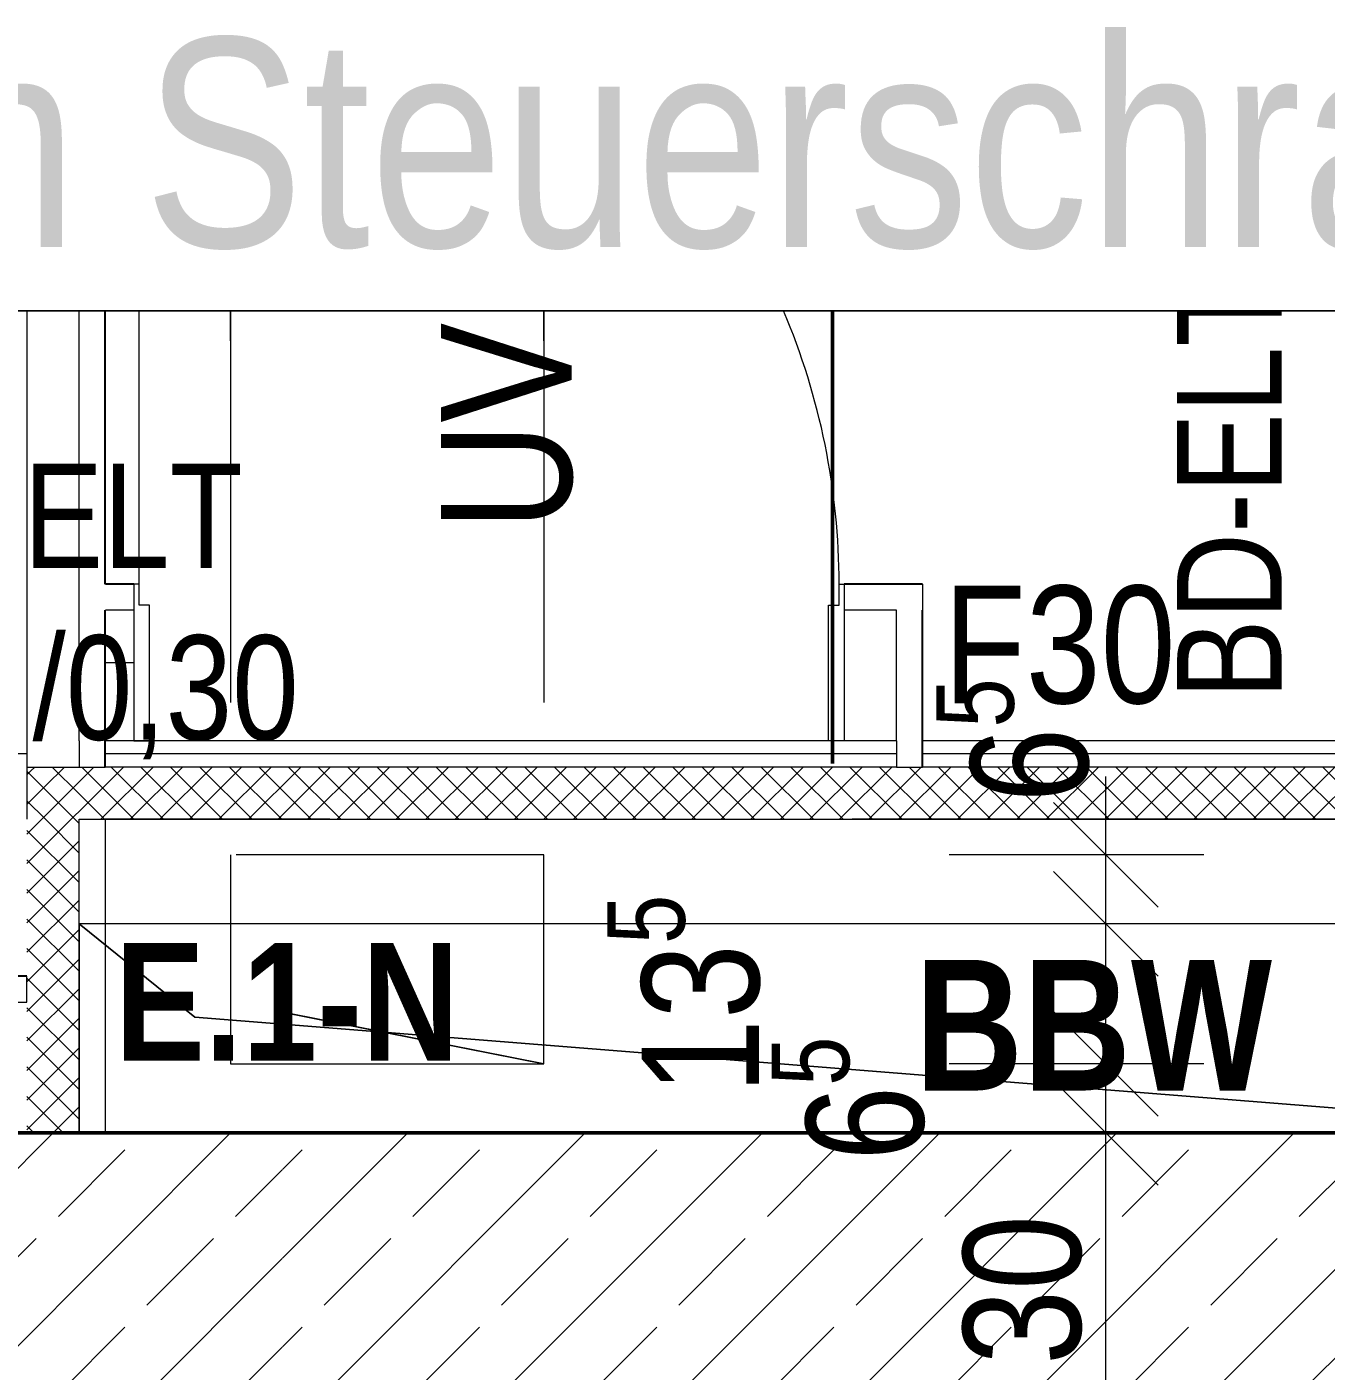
# Model space of a CAD drawing. Header units: centimetres. Extents: x 52.8 to 69.4, y 16.8 to 58.2.
# Drawn here: x 62.62 to 65.107, y 55.586 to 58.158 of the extents above; entities that cross this region are included whole.
import ezdxf
from ezdxf.enums import TextEntityAlignment as Align
from ezdxf.xclip import XClip

# ---------------------------------------------------------------- set-up
doc = ezdxf.new("R2010")
doc.units = ezdxf.units.CM
doc.header["$MEASUREMENT"] = 0
doc.header["$XCLIPFRAME"] = 0
doc.set_wipeout_variables(frame=1)
for name, pattern in [('Strichlinie', [0.4, 0.3, -0.1]), ('Strichlinie kurz', [0.15, 0.075, -0.075]), ('Strichlinie_ eng', [0.22999999999999998, 0.15, -0.07999999999999999]), ('Strichpunktlinie', [0.670277762413025, 0.352777767181396, -0.176388883590699, 0, -0.14111111164093]), ('Wipeout_Contour', [100, 0, -100])]:
    doc.linetypes.add(name, pattern=pattern)
for name, color, linetype in [('6._6.OG mit 2x Wunschposition Steuerschränke (rot)_1_Bemaßung 50.gfb', 7, 'Continuous'), ('6._6.OG mit 2x Wunschposition Steuerschränke (rot)_1_Decken.gfb', 7, 'Continuous'), ('6._6.OG mit 2x Wunschposition Steuerschränke (rot)_1_Neubau_Wände innen TB.gfb', 7, 'Continuous'), ('6._6.OG mit 2x Wunschposition Steuerschränke (rot)_1_Neubau_Wände massiv.gfb', 7, 'Continuous'), ('6._6.OG mit 2x Wunschposition Steuerschränke (rot)_1_Raumstempel_gemeinsam.gfb', 7, 'Continuous'), ('6._6.OG mit 2x Wunschposition Steuerschränke (rot)_1_Raumstempel_TF.gfb', 7, 'Continuous'), ('6._6.OG mit 2x Wunschposition Steuerschränke (rot)_1_Schnittlinien_Details.gfb', 7, 'Continuous'), ('6._6.OG mit 2x Wunschposition Steuerschränke (rot)_1_Text 1_50.gfb', 7, 'Continuous')]:
    doc.layers.add(name, color=color, linetype=linetype)
doc.styles.add('ERSTELLTER_STIL_2', font='ARIALNB.TTF')
doc.styles.add('ERSTELLTER_STIL_3', font='')
doc.styles.get('ERSTELLTER_STIL_3').set_extended_font_data('Arial Narrow')
pattern_1 = [(45, (42.56997958650203, 24.0617737874526), (-0.0282842712474619, 0.0282842712474619), []), (135.0000000000002, (42.56997958650203, 24.0617737874526), (0.02828427124746181, 0.028284271247462), [])]
pattern_2 = [(44.99999999999999, (42.56997958650203, 24.0617737874526), (-0.1697056274847713, 0.1697056274847715), []), (44.99999999999999, (42.48512677275964, 24.14662660119499), (-0.1697056274847713, 0.1697056274847715), [0.18, -0.06])]

# ---------------------------------------------------------------- blocks, each defined once
blk = doc.blocks.new('Zeichnung_2_1', base_point=(42.56997958650203, 24.0617737874526))
at = {"layer": '6._6.OG mit 2x Wunschposition Steuerschränke (rot)_1_Neubau_Wände innen TB.gfb', "linetype": 'Continuous', "lineweight": 13}
h = blk.add_hatch(dxfattribs=at)
h.set_pattern_fill('DÄMMUNG__HART_2_0001', color=8, style=0, pattern_type=2)
h.set_pattern_definition(pattern_1)
h.paths.add_polyline_path([(62.71997958650199, 56.64177378745256), (62.61997958650198, 56.74177378745257), (62.61997958650198, 56.64177378745256)])
h = blk.add_hatch(dxfattribs=at)
h.set_pattern_fill('DÄMMUNG__HART_2_0001', color=8, style=0, pattern_type=2)
h.set_pattern_definition(pattern_1)
h.paths.add_polyline_path([(62.71997958650201, 56.74177378745255), (62.61997958650201, 56.74177378745255), (62.71997958650201, 56.64177378745256)])
h = blk.add_hatch(dxfattribs=at)
h.set_pattern_fill('DÄMMUNG__HART_2_0001', color=8, style=0, pattern_type=2)
h.set_pattern_definition(pattern_1)
h.paths.add_polyline_path([(62.71997958650199, 56.64177378745256), (69.21997958650202, 56.64177378745256), (69.21997958650202, 56.74177378745255), (62.71997958650199, 56.74177378745255)])
h = blk.add_hatch(dxfattribs=at)
h.set_pattern_fill('DÄMMUNG__HART_2_0001', color=8, style=0, pattern_type=2)
h.set_pattern_definition(pattern_1)
h.paths.add_polyline_path([(62.61997958650201, 56.64177378745256), (62.61997958650201, 56.04177378745254), (62.71997958650199, 56.04177378745254), (62.71997958650199, 56.64177378745256)])
at = {"layer": '6._6.OG mit 2x Wunschposition Steuerschränke (rot)_1_Bemaßung 50.gfb', "color": 7, "linetype": 'Continuous', "lineweight": 13, "ltscale": 10}
for p, q in [((63.00997527104388, 57.55757976827498), (63.00997527104388, 57.61492477788968)), ((63.60997527104389, 57.55757976827498), (63.60997527104389, 57.61492477788968)), ((64.68575690611226, 56.57377749313326), (64.68575690611226, 56.72377749313326)), ((64.58575690611225, 56.67377749313326), (64.78575690611225, 56.47377749313326)), ((64.87325690611226, 56.57377749313326), (64.38575690611226, 56.57377749313326)), ((64.68575690611226, 56.44177466506031), (64.68575690611226, 56.57377749313326)), ((64.78575690611225, 56.34177466506031), (64.58575690611225, 56.54177466506032)), ((64.98575690611226, 56.44177466506031), (64.49825690611226, 56.44177466506031)), ((64.68575690611226, 56.17377749313326), (64.68575690611226, 56.44177466506031)), ((64.58575690611225, 56.27377749313326), (64.78575690611225, 56.07377749313326)), ((64.87325690611226, 56.17377749313326), (64.38575690611226, 56.17377749313326))]:
    blk.add_line(p, q, dxfattribs=at)
at = {"layer": '6._6.OG mit 2x Wunschposition Steuerschränke (rot)_1_Bemaßung 50.gfb', "color": 7, "linetype": 'Strichlinie kurz', "lineweight": 13, "ltscale": 10}
for p, q in [((63.00997527104388, 57.61492477788968), (63.00997527104388, 56.57377749313326)), ((63.60997527104389, 57.61492477788968), (63.60997527104389, 56.57377749313326))]:
    blk.add_line(p, q, dxfattribs=at)
at = {"layer": '6._6.OG mit 2x Wunschposition Steuerschränke (rot)_1_Decken.gfb', "color": 8, "linetype": 'Strichlinie', "lineweight": 13, "ltscale": 10, "flags": 128}
for points in [[(57.92997958650201, 57.61492477788968), (57.92997958650201, 56.04177378745256), (69.40017590318566, 56.04177378745256)], [(69.40017590318566, 56.04177378745256), (69.16997958650202, 56.04177378745256), (69.16997958650202, 56.64177378745256), (66.16997958650201, 56.64177378745256), (66.16997958650201, 56.04177378745256), (65.769979586502, 56.04177378745256), (65.769979586502, 56.64177378745256), (62.769979586502, 56.64177378745256), (62.769979586502, 56.04177378745256), (59.76997958650201, 56.04177378745256), (59.76997958650201, 56.44177378745254), (58.56997958650201, 56.44177378745254), (58.56997958650201, 56.04177378745256), (56.92997956266871, 56.04177384985124), (56.92997956266871, 41.27592692624727)]]:
    blk.add_lwpolyline(points, dxfattribs=at)
at = {"layer": '6._6.OG mit 2x Wunschposition Steuerschränke (rot)_1_Decken.gfb', "color": 7, "linetype": 'Strichlinie_ eng', "lineweight": 13, "ltscale": 10, "flags": 128}
for points in [[(63.10894960290496, 56.27275182499434), (63.60997527104389, 56.17377749313326), (63.60997527104389, 56.57377749313326), (63.00997527104388, 56.57377749313326)], [(63.00997527104388, 56.57377749313326), (63.00997527104388, 56.17377749313326), (63.60997527104389, 56.17377749313326), (63.10894960290496, 56.27275182499434)]]:
    blk.add_lwpolyline(points, close=True, dxfattribs=at)
at = {"layer": '6._6.OG mit 2x Wunschposition Steuerschränke (rot)_1_Decken.gfb', "color": 7, "linetype": 'Strichlinie', "lineweight": 13, "ltscale": 10, "flags": 128}
blk.add_lwpolyline([(69.40017590318566, 56.04177380625393), (56.92997956266871, 56.04177380625393), (56.92997956266871, 41.27592692624727)], dxfattribs=at)
at = {"layer": '6._6.OG mit 2x Wunschposition Steuerschränke (rot)_1_Neubau_Wände innen TB.gfb', "color": 7, "linetype": 'Continuous', "lineweight": 13, "ltscale": 10}
for p, q in [((62.854979586502, 56.79177378745255), (62.854979586502, 57.05177378745254)), ((64.15497958650201, 56.79177378745255), (64.15497958650201, 57.05177378745254)), ((62.824979586502, 56.79177378745255), (62.854979586502, 56.79177378745255)), ((64.184979586502, 56.79177378745255), (64.15497958650201, 56.79177378745255)), ((64.284979586502, 56.79177378745255), (64.284979586502, 56.76677378745255)), ((64.284979586502, 56.76677378745255), (64.284979586502, 56.74177378745255)), ((62.61997958650201, 56.74177378745255), (62.61997958650201, 56.64177378745256)), ((62.61997958650201, 56.74177378745255), (62.61997958650201, 56.64177378745256)), ((62.61997958650201, 56.74177378745255), (62.71997958650199, 56.74177378745255)), ((62.71997958650199, 56.74177378745255), (62.61997958650201, 56.74177378745255)), ((62.71997958650199, 56.74177378745255), (62.769979586502, 56.74177378745255)), ((64.28497957934754, 56.74177378745255), (62.76997958351671, 56.74177378745255)), ((64.284979586502, 56.74177378745255), (64.334979586502, 56.74177378745255)), ((67.60497954370446, 56.74177378745255), (64.33497955074627, 56.74177378745255)), ((62.61997958650201, 56.29177378745256), (62.61997958650201, 56.34177378745255)), ((62.61997958650201, 56.29177378745256), (62.61997958650201, 56.34177378745255)), ((62.594979586502, 56.29177378745256), (62.61997958650201, 56.29177378745256)), ((62.594979586502, 56.29177378745256), (62.61997958650201, 56.29177378745256))]:
    blk.add_line(p, q, dxfattribs=at)
at = {"layer": '6._6.OG mit 2x Wunschposition Steuerschränke (rot)_1_Neubau_Wände innen TB.gfb', "color": 7, "linetype": 'Continuous', "lineweight": 25, "ltscale": 10}
for p, q in [((62.769979586502, 56.76677378745255), (62.769979586502, 56.79177378745255)), ((64.334979586502, 56.76677378745255), (64.334979586502, 56.79177378745255)), ((62.769979586502, 56.74177378745255), (62.769979586502, 56.76677378745255)), ((64.334979586502, 56.74177378745255), (64.334979586502, 56.76677378745255)), ((62.61997958650201, 56.34177378745255), (62.594979586502, 56.34177378745255)), ((62.61997958650201, 56.34177378745255), (62.594979586502, 56.34177378745255))]:
    blk.add_line(p, q, dxfattribs=at)
at = {"layer": '6._6.OG mit 2x Wunschposition Steuerschränke (rot)_1_Neubau_Wände innen TB.gfb', "color": 8, "linetype": 'Continuous', "lineweight": 13, "ltscale": 10}
for p, q in [((62.61997958650201, 56.76677378745255), (62.594979586502, 56.76677378745255)), ((64.284979586502, 56.76677378745255), (62.769979586502, 56.76677378745255)), ((67.60497958650203, 56.76677378745255), (64.334979586502, 56.76677378745255))]:
    blk.add_line(p, q, dxfattribs=at)
at = {"layer": '6._6.OG mit 2x Wunschposition Steuerschränke (rot)_1_Neubau_Wände innen TB.gfb', "color": 7, "linetype": 'Continuous', "lineweight": 18, "ltscale": 10, "flags": 128}
for points in [[(64.284979586502, 56.79177378745255), (62.769979586502, 56.79177378745255)], [(67.60497958650203, 56.79177378745255), (64.334979586502, 56.79177378745255)]]:
    blk.add_lwpolyline(points, dxfattribs=at)
at = {"layer": '6._6.OG mit 2x Wunschposition Steuerschränke (rot)_1_Neubau_Wände innen TB.gfb', "color": 7, "linetype": 'Continuous', "lineweight": 13, "ltscale": 10, "flags": 128}
for points in [[(62.71997958650199, 56.04177378745254), (62.71997958650199, 56.64177378745256)], [(62.71997958650199, 56.64177378745256), (69.21997958650202, 56.64177378745256)]]:
    blk.add_lwpolyline(points, dxfattribs=at)
at = {"layer": '6._6.OG mit 2x Wunschposition Steuerschränke (rot)_1_Neubau_Wände innen TB.gfb', "color": 8, "linetype": 'Continuous', "lineweight": 13, "ltscale": 10, "flags": 128}
blk.add_lwpolyline([(62.61997958650201, 56.04177378745254), (62.71997958650199, 56.04177378745254)], dxfattribs=at)
at = {"layer": '6._6.OG mit 2x Wunschposition Steuerschränke (rot)_1_Neubau_Wände innen TB.gfb', "color": 8, "linetype": 'Continuous', "lineweight": 13, "ltscale": 10}
blk.add_point((62.61997958650201, 56.76677378745255), dxfattribs=at)
at = {"layer": '6._6.OG mit 2x Wunschposition Steuerschränke (rot)_1_Schnittlinien_Details.gfb', "color": 7, "linetype": 'Strichpunktlinie', "lineweight": 50, "ltscale": 10}
blk.add_line((64.1625153242386, 56.74862576084596), (64.1625153242386, 57.61492477788968), dxfattribs=at)
at = {"layer": '6._6.OG mit 2x Wunschposition Steuerschränke (rot)_1_Bemaßung 50.gfb', "color": 7, "linetype": 'Continuous', "lineweight": 13, "char_height": 0.225, "attachment_point": 7, "rotation": 90, "style": 'ERSTELLTER_STIL_3'}
for s, insert in [('\\A1;6{\\H0.66x;\\S5^  ;}', (64.7173627896573, 56.67377748747511)), ('\\A1;13{\\H0.66x;\\S5^  ;}', (64.08752162987601, 56.11625558207702))]:
    blk.add_mtext(s, dxfattribs=dict(at, insert=insert))
at = {"layer": '6._6.OG mit 2x Wunschposition Steuerschränke (rot)_1_Decken.gfb', "color": 7, "linetype": 'Continuous', "lineweight": 13, "insert": (65.40913841206218, 57.27884913740994), "char_height": 0.2, "attachment_point": 8, "rotation": 90.00000000000112, "line_spacing_factor": 0.9854993626596779, "style": 'ERSTELLTER_STIL_3'}
blk.add_mtext('\\A1;\\pt0;BD-ELT\\P 0,20{\\H0.66x;\\S^  ;} /1,50{\\H0.66x;\\S^  ;\\S^  ;}', dxfattribs=at)
at = {"layer": '6._6.OG mit 2x Wunschposition Steuerschränke (rot)_1_Raumstempel_TF.gfb', "color": 7, "linetype": 'Continuous', "lineweight": 13, "insert": (62.78905657747352, 56.17994214551622), "char_height": 0.225, "attachment_point": 7, "style": 'ERSTELLTER_STIL_2'}
blk.add_mtext('\\A1;E.1-N', dxfattribs=at)
at = {"layer": '6._6.OG mit 2x Wunschposition Steuerschränke (rot)_1_Text 1_50.gfb', "color": 7, "linetype": 'Continuous', "lineweight": 13, "insert": (63.66656723356081, 57.19412678745255), "char_height": 0.25, "attachment_point": 7, "rotation": 90, "style": 'ERSTELLTER_STIL_3'}
blk.add_mtext('\\A1;UV', dxfattribs=at)
at = {"layer": '6._6.OG mit 2x Wunschposition Steuerschränke (rot)_1_Text 1_50.gfb', "color": 7, "linetype": 'Continuous', "lineweight": 13, "attachment_point": 7}
for s, insert, char_height, style in [('\\A1;F30', (64.37503170052405, 56.8606090815702), 0.225, 'ERSTELLTER_STIL_3'), ('\\A1;BBW', (64.32040419324304, 56.1226647678447), 0.25, 'ERSTELLTER_STIL_2')]:
    blk.add_mtext(s, dxfattribs=dict(at, insert=insert, char_height=char_height, style=style))
at = {"color": 254, "linetype": 'Wipeout_Contour', "lineweight": 0, "ltscale": 339.419850121377}
blk.add_wipeout([(62.769979586502, 57.09177379549918), (62.769979586502, 57.04177379281696), (62.824979584937374, 57.04177379281696), (62.824979584937374, 57.09177379549918)], dxfattribs=at).dxf.layer = '6._6.OG mit 2x Wunschposition Steuerschränke (rot)_1_Neubau_Wände innen TB.gfb'
at = {"color": 254, "linetype": 'Wipeout_Contour', "lineweight": 0, "ltscale": 257.238789740003}
blk.add_wipeout([(64.284979586502, 57.041773787452534), (64.334979586502, 57.041773787452534), (64.334979586502, 57.09177378745254)], dxfattribs=at).dxf.layer = '6._6.OG mit 2x Wunschposition Steuerschränke (rot)_1_Neubau_Wände innen TB.gfb'
at = {"color": 254, "linetype": 'Wipeout_Contour', "lineweight": 0, "ltscale": 338.4919521360276}
blk.add_wipeout([(62.71997958650199, 56.76677378745254), (62.769979586502004, 56.76677378745254), (62.769979586502004, 56.79177378745254), (62.71997958650199, 56.79177378745254)], dxfattribs=at).dxf.layer = '6._6.OG mit 2x Wunschposition Steuerschränke (rot)_1_Neubau_Wände innen TB.gfb'
at = {"color": 254, "linetype": 'Wipeout_Contour', "lineweight": 0, "ltscale": 343.1592320913492}
blk.add_wipeout([(64.284979586502, 56.76677378745254), (64.334979586502, 56.76677378745254), (64.334979586502, 56.79177378745254), (64.284979586502, 56.79177378745254)], dxfattribs=at).dxf.layer = '6._6.OG mit 2x Wunschposition Steuerschränke (rot)_1_Neubau_Wände innen TB.gfb'
at = {"color": 254, "linetype": 'Wipeout_Contour', "lineweight": 0, "ltscale": 659.1705900448743}
blk.add_wipeout([(57.52997956266871, 56.04177379001526), (57.52997956266871, 55.44177378745253), (61.16997952278352, 55.44177378745253), (61.16997952278352, 55.62177378822137), (62.40997955579601, 55.62177378822137), (62.40997955579601, 55.44177378745253), (63.10997958650204, 55.44177378745253), (63.10997958650204, 56.04177379001526)], dxfattribs=at).dxf.layer = '6._6.OG mit 2x Wunschposition Steuerschränke (rot)_1_Neubau_Wände massiv.gfb'
at = {"layer": '6._6.OG mit 2x Wunschposition Steuerschränke (rot)_1_Neubau_Wände massiv.gfb', "linetype": 'Continuous', "lineweight": 0, "true_color": 0x000000}
h = blk.add_hatch(dxfattribs=at)
h.set_pattern_fill('BETON__STAHLBETON_0001', color=18, style=0, pattern_type=2)
h.set_pattern_definition(pattern_2)
h.paths.add_polyline_path([(57.52997956266871, 56.04177379001527), (57.52997956266871, 55.44177378745254), (61.16997952278352, 55.44177378745254), (61.16997952278352, 55.62177378822138), (62.40997955579601, 55.62177378822138), (62.40997955579601, 55.44177378745254), (63.10997958650204, 55.44177378745254), (63.10997958650204, 56.04177379001527)])
at = {"layer": '6._6.OG mit 2x Wunschposition Steuerschränke (rot)_1_Neubau_Wände innen TB.gfb', "color": 7, "linetype": 'Continuous', "lineweight": 13, "ltscale": 10}
for q in [(62.834979586502, 57.61492477788968), (62.824979586502, 57.09177378745255)]:
    blk.add_line((62.834979586502, 57.09177378745255), q, dxfattribs=at)
at = {"layer": '6._6.OG mit 2x Wunschposition Steuerschränke (rot)_1_Neubau_Wände innen TB.gfb', "color": 7, "linetype": 'Continuous', "lineweight": 25, "ltscale": 10, "flags": 128}
blk.add_lwpolyline([(62.82497958113758, 57.09177378745255), (62.769979586502, 57.09177378745255)], dxfattribs=at)
at = {"layer": '6._6.OG mit 2x Wunschposition Steuerschränke (rot)_1_Neubau_Wände massiv.gfb', "color": 7, "linetype": 'Continuous', "lineweight": 50, "ltscale": 10, "flags": 128}
blk.add_lwpolyline([(63.10997958650204, 56.04177378745254), (56.92997956266871, 56.04177378745254)], dxfattribs=at)
at = {"color": 254, "linetype": 'Wipeout_Contour', "lineweight": 0, "ltscale": 339.2178972580607}
blk.add_wipeout([(62.769979586502, 57.0417737794804), (62.769979586502, 56.94177378745255), (62.82497958106307, 56.94177378745255), (62.82497958106307, 57.0417737794804)], dxfattribs=at).dxf.layer = '6._6.OG mit 2x Wunschposition Steuerschränke (rot)_1_Neubau_Wände innen TB.gfb'
at = {"color": 254, "linetype": 'Wipeout_Contour', "lineweight": 0, "ltscale": 256.9229927927184}
blk.add_wipeout([(64.184979586502, 56.94177378745255), (64.284979586502, 56.94177378745255), (64.284979586502, 57.04177378745255)], dxfattribs=at).dxf.layer = '6._6.OG mit 2x Wunschposition Steuerschränke (rot)_1_Neubau_Wände innen TB.gfb'
at = {"color": 254, "linetype": 'Wipeout_Contour', "lineweight": 0, "ltscale": 338.269298304683}
blk.add_wipeout([(62.61997958650202, 56.76677378745254), (62.719979586502006, 56.76677378745254), (62.719979586502006, 56.79177378745254), (62.61997958650202, 56.79177378745254)], dxfattribs=at).dxf.layer = '6._6.OG mit 2x Wunschposition Steuerschränke (rot)_1_Neubau_Wände innen TB.gfb'
at = {"color": 254, "linetype": 'Wipeout_Contour', "lineweight": 0, "ltscale": 343.09305613076}
blk.add_wipeout([(64.284979586502, 56.74177378745256), (64.334979586502, 56.74177378745256), (64.334979586502, 56.76677378745256), (64.284979586502, 56.76677378745256)], dxfattribs=at).dxf.layer = '6._6.OG mit 2x Wunschposition Steuerschränke (rot)_1_Neubau_Wände innen TB.gfb'
at = {"layer": '6._6.OG mit 2x Wunschposition Steuerschränke (rot)_1_Neubau_Wände innen TB.gfb', "color": 7, "linetype": 'Continuous', "lineweight": 13, "ltscale": 10}
for p, q in [((62.824979586502, 57.09177378745255), (62.824979586502, 57.04177378745254)), ((62.824979586502, 57.09177378745255), (62.824979586502, 56.79177378745255)), ((62.824979586502, 57.09177378745255), (62.824979586502, 57.04177378745254)), ((62.824979586502, 57.09177378745255), (62.824979586502, 57.04177378745254)), ((62.834979586502, 57.05177378745254), (62.834979586502, 57.09177378745255)), ((62.82497958106308, 57.04177377948041), (62.769979586502, 57.04177377948041)), ((62.854979586502, 57.05177378745254), (62.834979586502, 57.05177378745254)), ((64.284979586502, 56.76677378745255), (64.284979586502, 56.74177378745255)), ((64.284979586502, 56.74177378745255), (64.334979586502, 56.74177378745255))]:
    blk.add_line(p, q, dxfattribs=at)
at = {"layer": '6._6.OG mit 2x Wunschposition Steuerschränke (rot)_1_Neubau_Wände innen TB.gfb', "color": 8, "linetype": 'Continuous', "lineweight": 13, "ltscale": 10}
blk.add_line((62.824979586502, 57.04177378745254), (62.824979586502, 56.94177378745255), dxfattribs=at)
blk.add_line((62.824979586502, 57.04177378745254), (62.824979586502, 56.94177378745255), dxfattribs=at)
blk.add_line((62.824979586502, 57.04177378745254), (62.824979586502, 56.94177378745255), dxfattribs=at)
at = {"layer": '6._6.OG mit 2x Wunschposition Steuerschränke (rot)_1_Neubau_Wände innen TB.gfb', "color": 7, "linetype": 'Continuous', "lineweight": 25, "ltscale": 10}
blk.add_line((64.334979586502, 56.74177378745255), (64.334979586502, 56.76677378745255), dxfattribs=at)
at = {"layer": '6._6.OG mit 2x Wunschposition Steuerschränke (rot)_1_Neubau_Wände innen TB.gfb', "color": 8, "linetype": 'Continuous', "lineweight": 13, "ltscale": 10, "flags": 128}
for points in [[(62.769979586502, 57.04177378745254), (62.769979586502, 56.94177378745255)], [(62.769979586502, 56.94177378745255), (62.82497958106308, 56.94177378745255)]]:
    blk.add_lwpolyline(points, dxfattribs=at)
at = {"color": 254, "linetype": 'Wipeout_Contour', "lineweight": 0, "ltscale": 258.6462822545975}
blk.add_wipeout([(64.284979586502, 57.09177378745254), (64.284979586502, 57.041773787452534), (64.334979586502, 57.09177378745254)], dxfattribs=at).dxf.layer = '6._6.OG mit 2x Wunschposition Steuerschränke (rot)_1_Neubau_Wände innen TB.gfb'
at = {"color": 254, "linetype": 'Wipeout_Contour', "lineweight": 0, "ltscale": 338.4248635270658}
blk.add_wipeout([(62.71997958650199, 56.74177378745256), (62.769979586502004, 56.74177378745256), (62.769979586502004, 56.76677378745256), (62.71997958650199, 56.76677378745256)], dxfattribs=at).dxf.layer = '6._6.OG mit 2x Wunschposition Steuerschränke (rot)_1_Neubau_Wände innen TB.gfb'
at = {"color": 254, "linetype": 'Wipeout_Contour', "lineweight": 0, "ltscale": 861.7152308980743}
blk.add_wipeout([(63.10997958650204, 55.44177378745254), (65.50997956266016, 55.44177378745254), (65.50997956266016, 55.62177379341302), (65.90997961034391, 55.62177379341302), (65.90997961034391, 55.44177378745254), (67.20997961034392, 55.44177378745254), (67.20997961034392, 55.62177379341302), (68.30997958650202, 55.62177379341302), (68.30997958650202, 56.041773781492076), (63.10997958650204, 56.041773781492076)], dxfattribs=at).dxf.layer = '6._6.OG mit 2x Wunschposition Steuerschränke (rot)_1_Neubau_Wände massiv.gfb'
at = {"layer": '6._6.OG mit 2x Wunschposition Steuerschränke (rot)_1_Neubau_Wände massiv.gfb', "linetype": 'Continuous', "lineweight": 0, "true_color": 0x000000}
h = blk.add_hatch(dxfattribs=at)
h.set_pattern_fill('BETON__STAHLBETON_0001', color=18, style=0, pattern_type=2)
h.set_pattern_definition(pattern_2)
h.paths.add_polyline_path([(63.10997958650204, 55.44177378745254), (65.50997956266016, 55.44177378745254), (65.50997956266016, 55.62177379341302), (65.90997961034391, 55.62177379341302), (65.90997961034391, 55.44177378745254), (67.20997961034392, 55.44177378745254), (67.20997961034392, 55.62177379341302), (68.30997958650202, 55.62177379341302), (68.30997958650202, 56.04177378149208), (63.10997958650204, 56.04177378149208)])
at = {"layer": '6._6.OG mit 2x Wunschposition Steuerschränke (rot)_1_Bemaßung 50.gfb', "color": 7, "linetype": 'Continuous', "lineweight": 13, "ltscale": 10}
for p, q in [((64.68575690611226, 56.04177378745256), (64.68575690611226, 56.17377749313326)), ((64.58575690611225, 56.14177378745255), (64.78575690611225, 55.94177378745255)), ((64.87325690611226, 56.04177378745256), (64.38575690611226, 56.04177378745256)), ((64.68575690611226, 55.44177378745254), (64.68575690611226, 56.04177378745256))]:
    blk.add_line(p, q, dxfattribs=at)
at = {"layer": '6._6.OG mit 2x Wunschposition Steuerschränke (rot)_1_Decken.gfb', "color": 7, "linetype": 'Continuous', "lineweight": 13, "ltscale": 10, "flags": 128}
for points in [[(62.94129316335373, 56.26308736430429), (65.71997958650199, 56.04177378745256), (65.71997958650199, 56.44177466506031), (62.71997958650199, 56.44177466506031)], [(62.71997958650199, 56.44177466506031), (62.71997958650199, 56.04177378745256), (65.71997958650199, 56.04177378745256), (62.94129316335373, 56.26308736430429)]]:
    blk.add_lwpolyline(points, close=True, dxfattribs=at)
at = {"layer": '6._6.OG mit 2x Wunschposition Steuerschränke (rot)_1_Neubau_Wände innen TB.gfb', "color": 7, "linetype": 'Continuous', "lineweight": 25, "ltscale": 10}
blk.add_line((62.769979586502, 56.74177378745255), (62.769979586502, 56.76677378745255), dxfattribs=at)
at = {"layer": '6._6.OG mit 2x Wunschposition Steuerschränke (rot)_1_Neubau_Wände innen TB.gfb', "color": 7, "linetype": 'Continuous', "lineweight": 13, "ltscale": 10, "flags": 128}
blk.add_lwpolyline([(64.334979586502, 57.09177378745255), (64.334979586502, 57.04177378745254)], dxfattribs=at)
at = {"layer": '6._6.OG mit 2x Wunschposition Steuerschränke (rot)_1_Neubau_Wände massiv.gfb', "color": 7, "linetype": 'Continuous', "lineweight": 50, "ltscale": 10, "flags": 128}
blk.add_lwpolyline([(68.30997958650202, 56.04177378745254), (63.10997958650204, 56.04177378745254)], dxfattribs=at)
at = {"layer": '6._6.OG mit 2x Wunschposition Steuerschränke (rot)_1_Bemaßung 50.gfb', "color": 7, "linetype": 'Continuous', "lineweight": 13, "insert": (64.40236279800193, 55.98825513731267), "char_height": 0.225, "attachment_point": 7, "rotation": 90, "style": 'ERSTELLTER_STIL_3'}
blk.add_mtext('\\A1;6{\\H0.66x;\\S5^  ;}', dxfattribs=at)
at = {"layer": '6._6.OG mit 2x Wunschposition Steuerschränke (rot)_1_Bemaßung 50.gfb', "color": 7, "linetype": 'Continuous', "lineweight": 13, "insert": (64.64075690730435, 55.59777266245256), "char_height": 0.225, "width": 0.28800225, "attachment_point": 7, "rotation": 90, "style": 'ERSTELLTER_STIL_3'}
blk.add_mtext('\\A1;30', dxfattribs=at)
at = {"color": 254, "linetype": 'Wipeout_Contour', "lineweight": 0, "ltscale": 339.6299415028669}
blk.add_wipeout([(62.71997958650199, 57.61492477788968), (62.71997958650199, 56.79177378745255), (62.769979586502004, 56.79177378745255), (62.769979586502004, 57.61492477788968)], dxfattribs=at).dxf.layer = '6._6.OG mit 2x Wunschposition Steuerschränke (rot)_1_Neubau_Wände innen TB.gfb'
at = {"color": 254, "linetype": 'Wipeout_Contour', "lineweight": 0, "ltscale": 343.6966915170292}
blk.add_wipeout([(64.18497958113758, 57.04177379281696), (64.284979586502, 57.04177379281696), (64.284979586502, 57.09177379549918), (64.18497958113758, 57.09177379549918)], dxfattribs=at).dxf.layer = '6._6.OG mit 2x Wunschposition Steuerschränke (rot)_1_Neubau_Wände innen TB.gfb'
at = {"color": 254, "linetype": 'Wipeout_Contour', "lineweight": 0, "ltscale": 338.202165531117}
blk.add_wipeout([(62.61997958650202, 56.74177378745256), (62.719979586502006, 56.74177378745256), (62.719979586502006, 56.76677378745256), (62.61997958650202, 56.76677378745256)], dxfattribs=at).dxf.layer = '6._6.OG mit 2x Wunschposition Steuerschränke (rot)_1_Neubau_Wände innen TB.gfb'
at = {"layer": '6._6.OG mit 2x Wunschposition Steuerschränke (rot)_1_Neubau_Wände innen TB.gfb', "color": 7, "linetype": 'Continuous', "lineweight": 13, "ltscale": 10}
for p, q in [((64.174979586502, 57.09177378745255), (64.184979586502, 57.09177378745255)), ((62.61997958650201, 56.76677378745255), (62.61997958650201, 56.74177378745255)), ((62.71997958650199, 56.76677378745255), (62.71997958650199, 56.74177378745255)), ((62.61997958650201, 56.74177378745255), (62.71997958650199, 56.74177378745255)), ((62.71997958650199, 56.74177378745255), (62.769979586502, 56.74177378745255))]:
    blk.add_line(p, q, dxfattribs=at)
at = {"layer": '6._6.OG mit 2x Wunschposition Steuerschränke (rot)_1_Neubau_Wände innen TB.gfb', "color": 7, "linetype": 'Continuous', "lineweight": 25, "ltscale": 10}
blk.add_line((62.769979586502, 56.76677378745255), (62.769979586502, 56.79177378745255), dxfattribs=at)
at = {"layer": '6._6.OG mit 2x Wunschposition Steuerschränke (rot)_1_Neubau_Wände innen TB.gfb', "color": 7, "linetype": 'Continuous', "lineweight": 25, "ltscale": 10, "flags": 128}
for points in [[(62.769979586502, 57.09177378745255), (62.769979586502, 57.61492477788968)], [(64.334979586502, 57.09177378745255), (64.18497959477214, 57.09177378745255)], [(62.769979586502, 56.79177378745255), (62.769979586502, 57.04177378745254)]]:
    blk.add_lwpolyline(points, dxfattribs=at)
at = {"layer": '6._6.OG mit 2x Wunschposition Steuerschränke (rot)_1_Neubau_Wände innen TB.gfb', "color": 7, "linetype": 'Continuous', "lineweight": 13, "ltscale": 10}
blk.add_arc((62.834979586502, 57.09177378745255), 1.340000000000003, 0, 22.98008706703044, dxfattribs=at)
at = {"color": 254, "linetype": 'Wipeout_Contour', "lineweight": 0, "ltscale": 339.4080312630979}
blk.add_wipeout([(62.61997958650202, 57.61492477788968), (62.61997958650202, 56.79177378745255), (62.719979586502006, 56.79177378745255), (62.719979586502006, 57.61492477788968)], dxfattribs=at).dxf.layer = '6._6.OG mit 2x Wunschposition Steuerschränke (rot)_1_Neubau_Wände innen TB.gfb'
at = {"color": 254, "linetype": 'Wipeout_Contour', "lineweight": 0, "ltscale": 258.3262591912542}
blk.add_wipeout([(64.184979586502, 56.94177378745255), (64.284979586502, 57.041773787452534), (64.184979586502, 57.041773787452534)], dxfattribs=at).dxf.layer = '6._6.OG mit 2x Wunschposition Steuerschränke (rot)_1_Neubau_Wände innen TB.gfb'
at = {"layer": '6._6.OG mit 2x Wunschposition Steuerschränke (rot)_1_Bemaßung 50.gfb', "color": 7, "linetype": 'Continuous', "lineweight": 13, "ltscale": 10}
blk.add_line((62.71997958650199, 57.55757976827498), (62.71997958650199, 57.61492477788968), dxfattribs=at)
at = {"layer": '6._6.OG mit 2x Wunschposition Steuerschränke (rot)_1_Neubau_Wände innen TB.gfb', "color": 7, "linetype": 'Continuous', "lineweight": 13, "ltscale": 10}
for p, q in [((62.61997958650201, 57.61492477788968), (62.61997958650201, 56.79177378745255)), ((62.71997958650199, 56.79177378745255), (62.71997958650199, 57.61492477788968)), ((64.174979586502, 57.05177378745254), (64.174979586502, 57.09177378745255)), ((64.184979586502, 57.09177378745255), (64.184979586502, 57.04177378745254)), ((64.184979586502, 57.09177378745255), (64.184979586502, 56.79177378745255)), ((64.184979586502, 57.09177378745255), (64.184979586502, 57.04177378745254)), ((64.184979586502, 57.09177378745255), (64.184979586502, 57.04177378745254)), ((64.15497958650201, 57.05177378745254), (64.174979586502, 57.05177378745254)), ((64.284979586502, 57.04177378417429), (64.18497958978026, 57.04177378417429)), ((64.284979586502, 56.94177378745255), (64.284979586502, 57.04177378745254)), ((62.61997958650201, 56.79177378745255), (62.61997958650201, 56.76677378745255)), ((62.71997958650199, 56.79177378745255), (62.71997958650199, 56.76677378745255))]:
    blk.add_line(p, q, dxfattribs=at)
at = {"layer": '6._6.OG mit 2x Wunschposition Steuerschränke (rot)_1_Neubau_Wände innen TB.gfb', "color": 8, "linetype": 'Continuous', "lineweight": 13, "ltscale": 10}
blk.add_line((64.184979586502, 57.04177378745254), (64.184979586502, 56.94177378745255), dxfattribs=at)
blk.add_line((64.184979586502, 57.04177378745254), (64.184979586502, 56.94177378745255), dxfattribs=at)
blk.add_line((64.184979586502, 57.04177378745254), (64.184979586502, 56.94177378745255), dxfattribs=at)
at = {"layer": '6._6.OG mit 2x Wunschposition Steuerschränke (rot)_1_Decken.gfb', "color": 7, "linetype": 'Continuous', "lineweight": 13, "insert": (62.61997958650201, 56.73547543467728), "char_height": 0.2, "attachment_point": 8, "line_spacing_factor": 0.9854993626596779, "style": 'ERSTELLTER_STIL_3'}
blk.add_mtext('\\A1;\\pt0;DD-ELT\\P 0,20{\\H0.66x;\\S^  ;} /0,30{\\H0.66x;\\S^  ;\\S^  ;}', dxfattribs=at)
at = {"color": 254, "linetype": 'Wipeout_Contour', "lineweight": 0, "ltscale": 343.5223941455076}
blk.add_wipeout([(64.284979586502, 57.04177378745255), (64.284979586502, 56.791773787452556), (64.334979586502, 56.791773787452556), (64.334979586502, 57.04177378745255)], dxfattribs=at).dxf.layer = '6._6.OG mit 2x Wunschposition Steuerschränke (rot)_1_Neubau_Wände innen TB.gfb'
at = {"layer": '6._6.OG mit 2x Wunschposition Steuerschränke (rot)_1_Neubau_Wände innen TB.gfb', "color": 7, "linetype": 'Continuous', "lineweight": 25, "ltscale": 10}
blk.add_line((64.334979586502, 56.76677378745255), (64.334979586502, 56.79177378745255), dxfattribs=at)
at = {"layer": '6._6.OG mit 2x Wunschposition Steuerschränke (rot)_1_Neubau_Wände innen TB.gfb', "color": 7, "linetype": 'Continuous', "lineweight": 25, "ltscale": 10, "flags": 128}
blk.add_lwpolyline([(64.334979586502, 56.79177378745255), (64.334979586502, 57.04177378745254)], dxfattribs=at)
at = {"color": 254, "linetype": 'Wipeout_Contour', "lineweight": 0, "ltscale": 343.1653776359028}
blk.add_wipeout([(64.184979586502, 56.941773787452554), (64.184979586502, 56.79177378745255), (64.284979586502, 56.79177378745255), (64.284979586502, 56.941773787452554)], dxfattribs=at).dxf.layer = '6._6.OG mit 2x Wunschposition Steuerschränke (rot)_1_Neubau_Wände innen TB.gfb'
at = {"layer": '6._6.OG mit 2x Wunschposition Steuerschränke (rot)_1_Neubau_Wände innen TB.gfb', "color": 7, "linetype": 'Continuous', "lineweight": 13, "ltscale": 10}
for p, q in [((64.284979586502, 56.94177378745255), (64.284979586502, 57.04177378745254)), ((64.284979586502, 56.79177378745255), (64.284979586502, 56.94177378745255)), ((64.284979586502, 56.79177378745255), (64.284979586502, 56.76677378745255))]:
    blk.add_line(p, q, dxfattribs=at)
at = {"layer": '6._6.OG mit 2x Wunschposition Steuerschränke (rot)_1_Neubau_Wände innen TB.gfb', "color": 8, "linetype": 'Continuous', "lineweight": 13, "ltscale": 10, "flags": 128}
blk.add_lwpolyline([(64.184979586502, 56.94177378745255), (64.184979586502, 56.79177378745255)], dxfattribs=at)
at = {"layer": '6._6.OG mit 2x Wunschposition Steuerschränke (rot)_1_Neubau_Wände innen TB.gfb', "color": 7, "linetype": 'Continuous', "lineweight": 13, "ltscale": 10, "flags": 128}
blk.add_lwpolyline([(64.284979586502, 56.79177378745255), (64.184979586502, 56.79177378745255)], dxfattribs=at)
blk = doc.blocks.new('Mitgelieferter Zeichnungstitel[2]', base_point=(54.53001824436916, 41.27592692624727))
at = {"color": 7, "linetype": 'Continuous', "lineweight": 13, "ltscale": 10}
blk.add_line((54.53001824436916, 57.61492477788968), (69.40017590318566, 57.61492477788968), dxfattribs=at)
at = {"color": 7, "lineweight": 13, "style": 'ERSTELLTER_STIL_3'}
blk.add_attdef('AC_DrawingNumber', text='', height=0.4, dxfattribs=at).set_placement((54.53001824436916, 58.13153654259556), align=Align.TOP_LEFT)
blk.add_attdef('AC_DrawingName', text='', height=0.4, dxfattribs=at).set_placement((61.96509707377741, 58.13690124847791), align=Align.TOP_CENTER)
blk.add_attdef('AC_DrawingScale', text='', height=0.4, dxfattribs=at).set_placement((69.40017590318566, 58.13153654259555), align=Align.TOP_RIGHT)

msp = doc.modelspace()

# ---------------------------------------------------------------- linework, layer by layer
at = {"layer": '6._6.OG mit 2x Wunschposition Steuerschränke (rot)_1_Raumstempel_gemeinsam.gfb', "color": 7, "linetype": 'Continuous', "lineweight": 13, "ltscale": 10, "flags": 128}
msp.add_lwpolyline([(54.53001824436916, 41.27592692624727), (69.40017590318566, 41.27592692624727), (69.40017590318566, 57.61492477788968), (54.53001824436917, 57.61492477788968)], close=True, dxfattribs=at)

# ---------------------------------------------------------------- next in the draw order: block references
at = {"color": 7, "linetype": 'Continuous', "lineweight": 13, "ltscale": 10}
ref = msp.add_blockref('Zeichnung_2_1', (42.56997958650203, 24.0617737874526), dxfattribs=at)
XClip(ref).set_block_clipping_path([(54.53001824436916, 41.27592692624727), (69.40017590318566, 57.61492477788968)])

# ---------------------------------------------------------------- next in the draw order: block references
ref = msp.add_blockref('Mitgelieferter Zeichnungstitel[2]', (54.53001824436916, 41.27592692624727), dxfattribs=at)
ref.add_attrib('AC_DrawingName', '6.OG mit 2x Wunschposition Steuerschränke (rot)', dxfattribs={"color": 7, "lineweight": 13, "height": 0.4, "style": 'ERSTELLTER_STIL_3'}).set_placement((61.96509707377741, 58.13690124847791), align=Align.TOP_CENTER)

doc.saveas('drawing.dxf')
